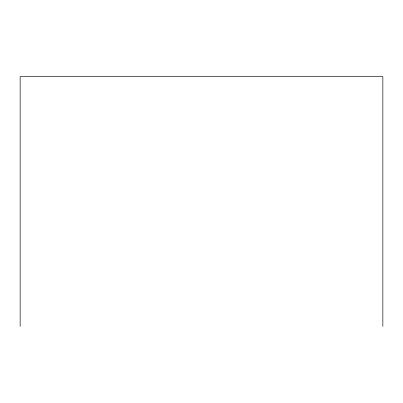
<?xml version="1.0" encoding="UTF-8"?>
<svg xmlns="http://www.w3.org/2000/svg" width="403" height="403" viewBox="0 0 403 403"><rect width="100%" height="100%" fill="white"/><g stroke="black" fill="none" stroke-linecap="round" stroke-linejoin="round"><path stroke-width="0.6" d="M382.85 326.42L382.85 76.58L20.15 76.58L20.15 326.42"/></g></svg>
